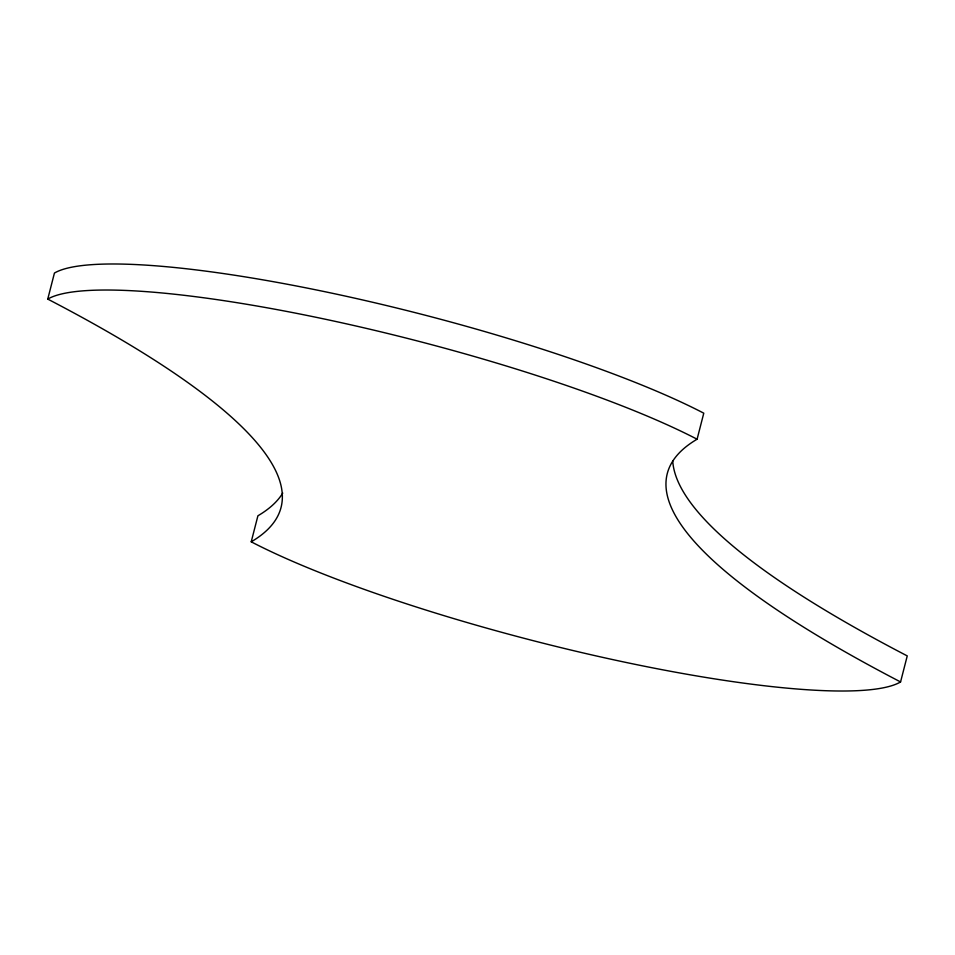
<?xml version="1.0" encoding="UTF-8"?>
<svg xmlns="http://www.w3.org/2000/svg" width="955" height="955" viewBox="0 0 955 955"><rect width="100%" height="100%" fill="white"/><g stroke="black" fill="none" stroke-linecap="round" stroke-linejoin="round"><path stroke-width="1.43" d="M900.565 681.942A369.155 61.562 14.4 0 1 616.596 660.43A369.155 61.562 14.4 0 1 251.225 541.819A1476.633 246.259 14.4 0 0 47.75 299.094L54.435 273.058A369.155 61.562 14.4 0 1 338.404 294.57A369.155 61.562 14.4 0 1 703.775 413.181L697.09 439.216A1476.633 246.259 14.4 0 0 900.565 681.942L907.25 655.906A1476.633 246.259 14.4 0 1 672.714 460.764M251.225 541.819L257.91 515.784A1476.633 246.259 14.4 0 0 282.752 493.078M47.75 299.094A369.155 61.562 14.4 0 1 331.719 320.605A369.155 61.562 14.4 0 1 697.09 439.216"/></g></svg>
